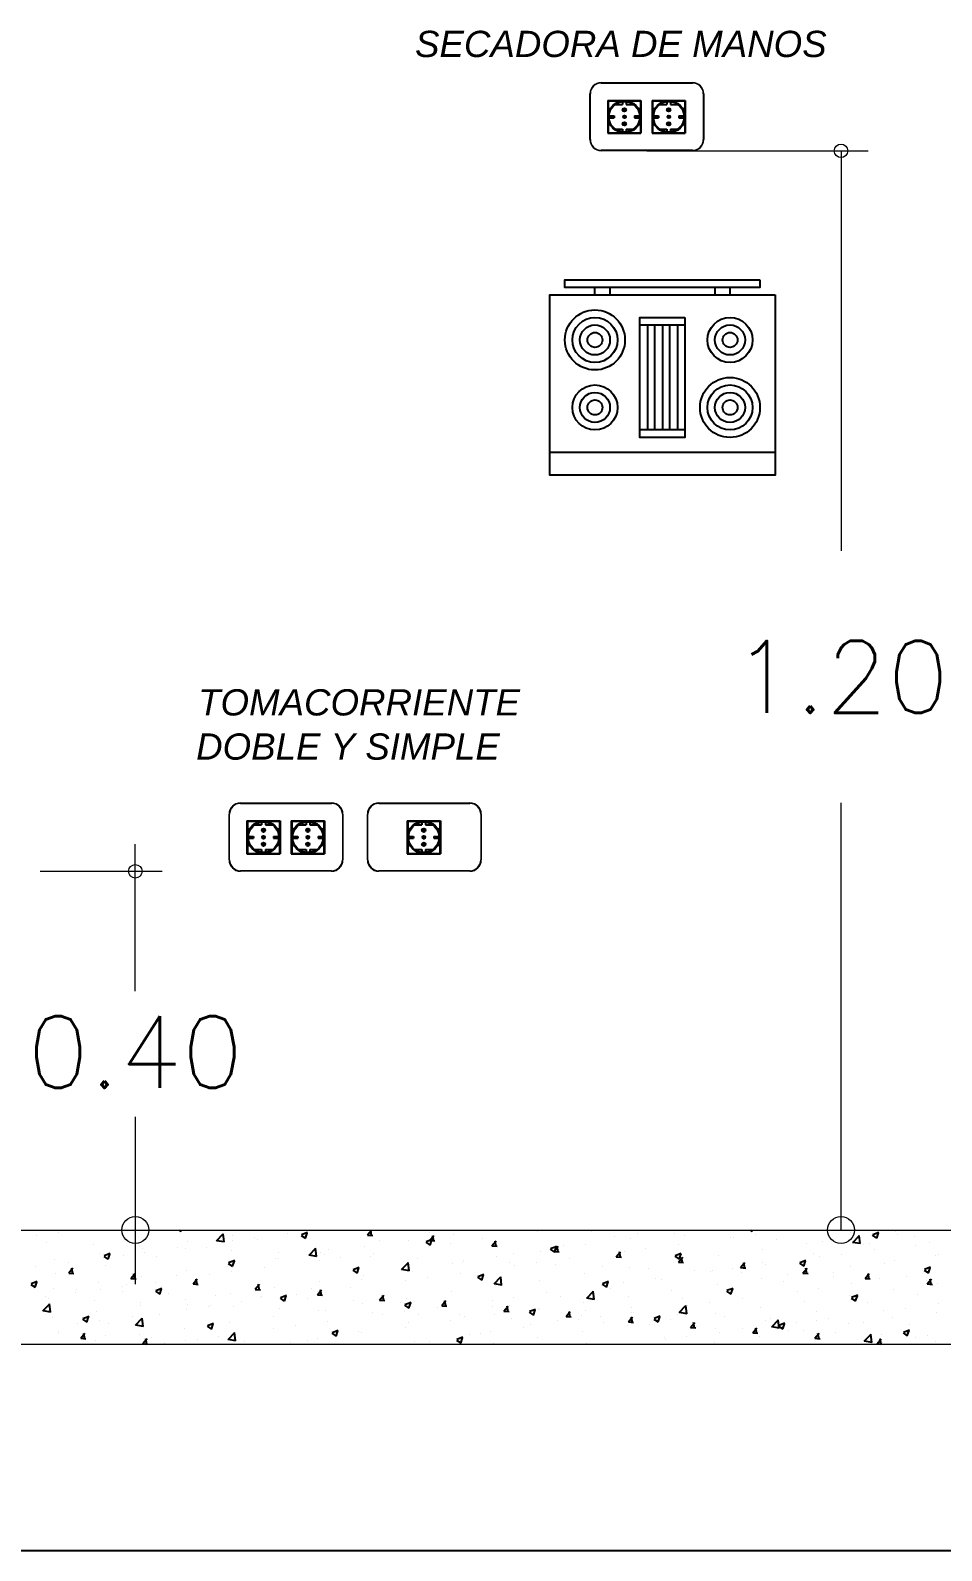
# Model space of a CAD drawing. Header units: inches. Extents: x 1693 to 10990, y 1878 to 5055.
# Drawn here: x 10669.83 to 10692.22, y 4356.07 to 4393.42 of the extents above; entities that cross this region are included whole.
import ezdxf

# ---------------------------------------------------------------- set-up
doc = ezdxf.new("R2010")
doc.units = ezdxf.units.IN
doc.layers.add('00 LEYENDA', color=3, linetype='Continuous', lineweight=9)
doc.layers.add('DETALLE2', color=1, linetype='Continuous', lineweight=5)
doc.layers.add('DETALLE', color=3, linetype='Continuous')
doc.styles.add('Arial cursiva', font='ariali.ttf')
doc.styles.add('Romans', font='romans.shx')

# ---------------------------------------------------------------- blocks, each defined once
blk = doc.blocks.new('_Small')
at = {"color": 0, "linetype": 'ByBlock', "lineweight": -2}
blk.add_circle((0, 0), 0.25, dxfattribs=at)
blk = doc.blocks.new('_Origin')
at = {"color": 0, "linetype": 'ByBlock', "lineweight": -2}
blk.add_line((0, 0), (-1, 0), dxfattribs=at)
blk.add_circle((0, 0), 0.5, dxfattribs=at)

msp = doc.modelspace()

# ---------------------------------------------------------------- linework, layer by layer
at = {"color": 1}
for p, q in [((10684.018, 4391.702), (10684.836, 4391.702)), ((10684.018, 4391.702), (10684.018, 4390.893)), ((10684.836, 4391.702), (10684.836, 4390.893)), ((10685.108, 4391.702), (10685.925, 4391.702)), ((10685.108, 4391.702), (10685.108, 4390.893)), ((10685.925, 4391.702), (10685.925, 4390.893)), ((10684.032, 4391.693), (10684.822, 4391.693)), ((10684.032, 4391.693), (10684.822, 4391.693)), ((10684.032, 4391.693), (10684.032, 4390.902)), ((10684.032, 4391.693), (10684.032, 4391.298)), ((10684.071, 4391.495), (10684.032, 4391.495)), ((10684.071, 4391.495), (10684.071, 4391.47)), ((10684.205, 4391.602), (10684.382, 4391.602)), ((10684.382, 4391.672), (10684.382, 4391.602)), ((10684.427, 4391.427), (10684.383, 4391.47)), ((10684.446, 4391.431), (10684.388, 4391.489)), ((10684.417, 4391.332), (10684.394, 4391.309)), ((10684.44, 4391.331), (10684.395, 4391.286)), ((10684.459, 4391.441), (10684.398, 4391.502)), ((10684.468, 4391.455), (10684.412, 4391.511)), ((10684.47, 4391.477), (10684.434, 4391.513)), ((10684.473, 4391.672), (10684.473, 4391.602)), ((10684.473, 4391.602), (10684.65, 4391.602)), ((10684.783, 4391.496), (10684.783, 4391.47)), ((10684.822, 4391.496), (10684.783, 4391.496)), ((10684.822, 4391.693), (10684.822, 4390.902)), ((10684.822, 4391.693), (10684.822, 4391.298)), ((10685.121, 4391.693), (10685.912, 4391.693)), ((10685.121, 4391.693), (10685.912, 4391.693)), ((10685.121, 4391.693), (10685.121, 4390.902)), ((10685.121, 4391.693), (10685.121, 4391.298)), ((10685.161, 4391.495), (10685.121, 4391.495)), ((10685.161, 4391.495), (10685.161, 4391.47)), ((10685.294, 4391.602), (10685.471, 4391.602)), ((10685.471, 4391.672), (10685.471, 4391.602)), ((10685.516, 4391.427), (10685.473, 4391.47)), ((10685.535, 4391.431), (10685.477, 4391.489)), ((10685.506, 4391.332), (10685.484, 4391.309)), ((10685.529, 4391.331), (10685.484, 4391.286)), ((10685.549, 4391.441), (10685.487, 4391.502)), ((10685.558, 4391.455), (10685.502, 4391.511)), ((10685.56, 4391.477), (10685.523, 4391.513)), ((10685.562, 4391.672), (10685.562, 4391.602)), ((10685.562, 4391.602), (10685.739, 4391.602)), ((10685.872, 4391.496), (10685.872, 4391.47)), ((10685.912, 4391.496), (10685.872, 4391.496)), ((10685.912, 4391.693), (10685.912, 4390.902)), ((10685.912, 4391.693), (10685.912, 4391.298)), ((10684.032, 4391.298), (10684.032, 4390.902)), ((10684.071, 4391.1), (10684.032, 4391.099)), ((10684.051, 4391.32), (10684.177, 4391.32)), ((10684.051, 4391.275), (10684.177, 4391.275)), ((10684.071, 4391.125), (10684.071, 4391.1)), ((10684.177, 4391.32), (10684.177, 4391.275)), ((10684.205, 4390.993), (10684.382, 4390.993)), ((10684.382, 4390.993), (10684.382, 4390.923)), ((10684.427, 4391.168), (10684.383, 4391.125)), ((10684.446, 4391.164), (10684.388, 4391.106)), ((10684.459, 4391.154), (10684.398, 4391.093)), ((10684.454, 4391.322), (10684.404, 4391.272)), ((10684.468, 4391.14), (10684.412, 4391.084)), ((10684.462, 4391.306), (10684.42, 4391.264)), ((10684.47, 4391.118), (10684.434, 4391.082)), ((10684.473, 4390.993), (10684.473, 4390.923)), ((10684.473, 4390.993), (10684.65, 4390.993)), ((10684.677, 4391.32), (10684.677, 4391.275)), ((10684.677, 4391.32), (10684.804, 4391.32)), ((10684.677, 4391.275), (10684.804, 4391.275)), ((10684.783, 4391.125), (10684.783, 4391.099)), ((10684.822, 4391.1), (10684.783, 4391.099)), ((10684.822, 4391.298), (10684.822, 4390.902)), ((10685.121, 4391.298), (10685.121, 4390.902)), ((10685.161, 4391.1), (10685.121, 4391.099)), ((10685.14, 4391.32), (10685.267, 4391.32)), ((10685.14, 4391.275), (10685.267, 4391.275)), ((10685.161, 4391.125), (10685.161, 4391.1)), ((10685.267, 4391.32), (10685.267, 4391.275)), ((10685.294, 4390.993), (10685.471, 4390.993)), ((10685.471, 4390.993), (10685.471, 4390.923)), ((10685.516, 4391.168), (10685.473, 4391.125)), ((10685.535, 4391.164), (10685.477, 4391.106)), ((10685.549, 4391.154), (10685.487, 4391.093)), ((10685.543, 4391.322), (10685.494, 4391.272)), ((10685.558, 4391.14), (10685.502, 4391.084)), ((10685.552, 4391.306), (10685.509, 4391.264)), ((10685.56, 4391.118), (10685.523, 4391.082)), ((10685.562, 4390.993), (10685.562, 4390.923)), ((10685.562, 4390.993), (10685.739, 4390.993)), ((10685.767, 4391.32), (10685.767, 4391.275)), ((10685.767, 4391.32), (10685.893, 4391.32)), ((10685.767, 4391.275), (10685.893, 4391.275)), ((10685.872, 4391.125), (10685.872, 4391.099)), ((10685.912, 4391.1), (10685.872, 4391.099)), ((10685.912, 4391.298), (10685.912, 4390.902)), ((10684.018, 4390.893), (10684.836, 4390.893)), ((10684.032, 4390.902), (10684.822, 4390.902)), ((10684.032, 4390.902), (10684.822, 4390.902)), ((10685.108, 4390.893), (10685.925, 4390.893)), ((10685.121, 4390.902), (10685.912, 4390.902)), ((10685.121, 4390.902), (10685.912, 4390.902)), ((10675.152, 4373.998), (10675.969, 4373.998)), ((10675.152, 4373.998), (10675.152, 4373.19)), ((10675.165, 4373.989), (10675.956, 4373.989)), ((10675.165, 4373.989), (10675.956, 4373.989)), ((10675.165, 4373.989), (10675.165, 4373.199)), ((10675.165, 4373.989), (10675.165, 4373.594)), ((10675.205, 4373.792), (10675.165, 4373.792)), ((10675.205, 4373.792), (10675.205, 4373.767)), ((10675.338, 4373.899), (10675.515, 4373.899)), ((10675.515, 4373.969), (10675.515, 4373.899)), ((10675.579, 4373.727), (10675.521, 4373.786)), ((10675.593, 4373.737), (10675.531, 4373.799)), ((10675.602, 4373.752), (10675.546, 4373.808)), ((10675.604, 4373.773), (10675.567, 4373.81)), ((10675.606, 4373.969), (10675.606, 4373.899)), ((10675.606, 4373.899), (10675.783, 4373.899)), ((10675.956, 4373.793), (10675.916, 4373.792)), ((10675.916, 4373.792), (10675.916, 4373.766)), ((10675.956, 4373.989), (10675.956, 4373.199)), ((10675.956, 4373.989), (10675.956, 4373.594)), ((10675.969, 4373.998), (10675.969, 4373.19)), ((10676.241, 4373.998), (10677.059, 4373.998)), ((10676.241, 4373.998), (10676.241, 4373.19)), ((10676.255, 4373.989), (10677.045, 4373.989)), ((10676.255, 4373.989), (10677.045, 4373.989)), ((10676.255, 4373.989), (10676.255, 4373.199)), ((10676.255, 4373.989), (10676.255, 4373.594)), ((10676.294, 4373.792), (10676.255, 4373.792)), ((10676.294, 4373.792), (10676.294, 4373.767)), ((10676.428, 4373.899), (10676.605, 4373.899)), ((10676.605, 4373.969), (10676.605, 4373.899)), ((10676.669, 4373.727), (10676.611, 4373.786)), ((10676.682, 4373.737), (10676.621, 4373.799)), ((10676.691, 4373.752), (10676.635, 4373.808)), ((10676.693, 4373.773), (10676.657, 4373.81)), ((10676.696, 4373.969), (10676.696, 4373.899)), ((10676.696, 4373.899), (10676.873, 4373.899)), ((10677.045, 4373.793), (10677.006, 4373.792)), ((10677.006, 4373.792), (10677.006, 4373.766)), ((10677.045, 4373.989), (10677.045, 4373.199)), ((10677.045, 4373.989), (10677.045, 4373.594)), ((10677.059, 4373.998), (10677.059, 4373.19)), ((10679.089, 4373.998), (10679.907, 4373.998)), ((10679.089, 4373.998), (10679.089, 4373.19)), ((10679.103, 4373.989), (10679.893, 4373.989)), ((10679.103, 4373.989), (10679.893, 4373.989)), ((10679.103, 4373.989), (10679.103, 4373.199)), ((10679.103, 4373.989), (10679.103, 4373.594)), ((10679.142, 4373.792), (10679.103, 4373.792)), ((10679.142, 4373.792), (10679.142, 4373.767)), ((10679.275, 4373.899), (10679.453, 4373.899)), ((10679.453, 4373.969), (10679.453, 4373.899)), ((10679.517, 4373.727), (10679.459, 4373.786)), ((10679.53, 4373.737), (10679.469, 4373.799)), ((10679.539, 4373.752), (10679.483, 4373.808)), ((10679.541, 4373.773), (10679.505, 4373.81)), ((10679.543, 4373.969), (10679.543, 4373.899)), ((10679.543, 4373.899), (10679.721, 4373.899)), ((10679.893, 4373.793), (10679.854, 4373.792)), ((10679.854, 4373.792), (10679.854, 4373.766)), ((10679.893, 4373.989), (10679.893, 4373.199)), ((10679.893, 4373.989), (10679.893, 4373.594)), ((10679.907, 4373.998), (10679.907, 4373.19)), ((10675.165, 4373.594), (10675.165, 4373.199)), ((10675.184, 4373.617), (10675.311, 4373.617)), ((10675.184, 4373.571), (10675.311, 4373.571)), ((10675.205, 4373.422), (10675.205, 4373.396)), ((10675.311, 4373.617), (10675.311, 4373.571)), ((10675.56, 4373.723), (10675.517, 4373.766)), ((10675.56, 4373.465), (10675.517, 4373.422)), ((10675.579, 4373.461), (10675.521, 4373.403)), ((10675.573, 4373.628), (10675.528, 4373.583)), ((10675.55, 4373.628), (10675.528, 4373.606)), ((10675.593, 4373.451), (10675.531, 4373.389)), ((10675.587, 4373.618), (10675.538, 4373.569)), ((10675.602, 4373.436), (10675.546, 4373.38)), ((10675.595, 4373.603), (10675.553, 4373.561)), ((10675.604, 4373.415), (10675.567, 4373.378)), ((10675.81, 4373.617), (10675.81, 4373.571)), ((10675.81, 4373.617), (10675.937, 4373.617)), ((10675.81, 4373.571), (10675.937, 4373.571)), ((10675.916, 4373.422), (10675.916, 4373.396)), ((10675.956, 4373.397), (10675.916, 4373.396)), ((10675.956, 4373.594), (10675.956, 4373.199)), ((10676.255, 4373.594), (10676.255, 4373.199)), ((10676.274, 4373.617), (10676.4, 4373.617)), ((10676.274, 4373.571), (10676.4, 4373.571)), ((10676.294, 4373.422), (10676.294, 4373.396)), ((10676.4, 4373.617), (10676.4, 4373.571)), ((10676.65, 4373.723), (10676.606, 4373.766)), ((10676.65, 4373.465), (10676.606, 4373.422)), ((10676.669, 4373.461), (10676.611, 4373.403)), ((10676.64, 4373.628), (10676.617, 4373.606)), ((10676.663, 4373.628), (10676.618, 4373.583)), ((10676.682, 4373.451), (10676.621, 4373.389)), ((10676.677, 4373.618), (10676.627, 4373.569)), ((10676.691, 4373.436), (10676.635, 4373.38)), ((10676.685, 4373.603), (10676.643, 4373.561)), ((10676.693, 4373.415), (10676.657, 4373.378)), ((10676.9, 4373.617), (10676.9, 4373.571)), ((10676.9, 4373.617), (10677.027, 4373.617)), ((10676.9, 4373.571), (10677.027, 4373.571)), ((10677.006, 4373.422), (10677.006, 4373.396)), ((10677.045, 4373.397), (10677.006, 4373.396)), ((10677.045, 4373.594), (10677.045, 4373.199)), ((10679.103, 4373.594), (10679.103, 4373.199)), ((10679.122, 4373.617), (10679.248, 4373.617)), ((10679.122, 4373.571), (10679.248, 4373.571)), ((10679.142, 4373.422), (10679.142, 4373.396)), ((10679.248, 4373.617), (10679.248, 4373.571)), ((10679.498, 4373.723), (10679.454, 4373.766)), ((10679.498, 4373.465), (10679.454, 4373.422)), ((10679.517, 4373.461), (10679.459, 4373.403)), ((10679.488, 4373.628), (10679.465, 4373.606)), ((10679.511, 4373.628), (10679.466, 4373.583)), ((10679.53, 4373.451), (10679.469, 4373.389)), ((10679.525, 4373.618), (10679.475, 4373.569)), ((10679.539, 4373.436), (10679.483, 4373.38)), ((10679.533, 4373.603), (10679.491, 4373.561)), ((10679.541, 4373.415), (10679.505, 4373.378)), ((10679.748, 4373.617), (10679.748, 4373.571)), ((10679.748, 4373.617), (10679.874, 4373.617)), ((10679.748, 4373.571), (10679.874, 4373.571)), ((10679.854, 4373.422), (10679.854, 4373.396)), ((10679.893, 4373.397), (10679.854, 4373.396)), ((10679.893, 4373.594), (10679.893, 4373.199)), ((10675.152, 4373.19), (10675.969, 4373.19)), ((10675.205, 4373.396), (10675.165, 4373.396)), ((10675.165, 4373.199), (10675.956, 4373.199)), ((10675.165, 4373.199), (10675.956, 4373.199)), ((10675.338, 4373.29), (10675.515, 4373.29)), ((10675.515, 4373.29), (10675.515, 4373.22)), ((10675.606, 4373.29), (10675.606, 4373.22)), ((10675.606, 4373.29), (10675.783, 4373.29)), ((10676.241, 4373.19), (10677.059, 4373.19)), ((10676.294, 4373.396), (10676.255, 4373.396)), ((10676.255, 4373.199), (10677.045, 4373.199)), ((10676.255, 4373.199), (10677.045, 4373.199)), ((10676.428, 4373.29), (10676.605, 4373.29)), ((10676.605, 4373.29), (10676.605, 4373.22)), ((10676.696, 4373.29), (10676.696, 4373.22)), ((10676.696, 4373.29), (10676.873, 4373.29)), ((10679.089, 4373.19), (10679.907, 4373.19)), ((10679.142, 4373.396), (10679.103, 4373.396)), ((10679.103, 4373.199), (10679.893, 4373.199)), ((10679.103, 4373.199), (10679.893, 4373.199)), ((10679.275, 4373.29), (10679.453, 4373.29)), ((10679.453, 4373.29), (10679.453, 4373.22)), ((10679.543, 4373.29), (10679.543, 4373.22)), ((10679.543, 4373.29), (10679.721, 4373.29))]:
    msp.add_line(p, q, dxfattribs=at)
at = {"color": 3, "lineweight": 5}
for p, q in [((10684.979, 4390.462), (10690.414, 4390.462)), ((10670.076, 4372.759), (10673.074, 4372.759)), ((10670.076, 4363.943), (10673.074, 4363.943)), ((10684.979, 4363.943), (10690.414, 4363.943))]:
    msp.add_line(p, q, dxfattribs=at)
at = {"color": 6, "lineweight": 5}
for p, q in [((10689.751, 4390.462), (10689.751, 4380.63)), ((10689.751, 4364.606), (10689.751, 4374.439)), ((10672.41, 4369.812), (10672.41, 4373.422)), ((10672.41, 4366.729), (10672.41, 4362.616))]:
    msp.add_line(p, q, dxfattribs=at)
at = {"color": 0}
for p, q in [((10683.705, 4386.92), (10683.705, 4387.104)), ((10684.073, 4387.104), (10684.073, 4386.92)), ((10686.654, 4387.104), (10686.654, 4386.92)), ((10687.023, 4386.92), (10687.023, 4387.104)), ((10684.811, 4386.183), (10685.917, 4386.183)), ((10684.995, 4386.183), (10684.995, 4383.602)), ((10685.179, 4383.602), (10685.179, 4386.183)), ((10685.364, 4386.183), (10685.364, 4383.602)), ((10685.548, 4383.602), (10685.548, 4386.183)), ((10685.732, 4386.183), (10685.732, 4383.602)), ((10685.917, 4383.602), (10684.811, 4383.602)), ((10688.129, 4383.049), (10682.599, 4383.049))]:
    msp.add_line(p, q, dxfattribs=at)
at = {"color": 3, "linetype": 'Continuous'}
for p, q in [((10669.99, 4363.816), (10669.99, 4363.816)), ((10670.452, 4363.922), (10670.452, 4363.922)), ((10670.523, 4363.886), (10670.523, 4363.886)), ((10673.482, 4363.943), (10673.529, 4363.911)), ((10673.53, 4363.911), (10673.54, 4363.943)), ((10674.403, 4363.687), (10674.593, 4363.658)), ((10674.407, 4363.679), (10674.573, 4363.852)), ((10674.592, 4363.65), (10674.568, 4363.852)), ((10674.796, 4363.809), (10674.796, 4363.809)), ((10675.334, 4363.753), (10675.334, 4363.753)), ((10675.408, 4363.718), (10675.408, 4363.718)), ((10676.141, 4363.86), (10676.141, 4363.86)), ((10676.484, 4363.812), (10676.59, 4363.741)), ((10676.493, 4363.832), (10676.642, 4363.889)), ((10676.591, 4363.741), (10676.634, 4363.869)), ((10676.65, 4363.931), (10676.65, 4363.931)), ((10676.69, 4363.939), (10676.689, 4363.943)), ((10678.117, 4363.822), (10678.218, 4363.943)), ((10678.117, 4363.821), (10678.244, 4363.81)), ((10678.218, 4363.805), (10678.194, 4363.939)), ((10679.555, 4363.661), (10679.704, 4363.718)), ((10679.645, 4363.89), (10679.645, 4363.89)), ((10679.645, 4363.689), (10679.748, 4363.811)), ((10679.645, 4363.688), (10679.772, 4363.677)), ((10679.653, 4363.57), (10679.696, 4363.699)), ((10679.746, 4363.672), (10679.722, 4363.805)), ((10680.229, 4363.842), (10680.229, 4363.842)), ((10680.951, 4363.726), (10680.951, 4363.726)), ((10682.297, 4363.904), (10682.297, 4363.904)), ((10683.619, 4363.896), (10683.619, 4363.896)), ((10684.186, 4363.785), (10684.186, 4363.785)), ((10684.573, 4363.729), (10684.573, 4363.729)), ((10684.756, 4363.848), (10684.756, 4363.848)), ((10685.649, 4363.866), (10685.649, 4363.866)), ((10685.894, 4363.8), (10685.894, 4363.8)), ((10687.031, 4363.752), (10687.031, 4363.752)), ((10687.107, 4363.77), (10687.107, 4363.77)), ((10687.525, 4363.943), (10687.565, 4363.916)), ((10687.566, 4363.916), (10687.575, 4363.943)), ((10687.641, 4363.841), (10687.641, 4363.841)), ((10688.168, 4363.704), (10688.168, 4363.704)), ((10688.856, 4363.942), (10688.856, 4363.942)), ((10689.993, 4363.894), (10689.993, 4363.894)), ((10690.006, 4363.762), (10690.006, 4363.762)), ((10690.039, 4363.639), (10690.205, 4363.812)), ((10690.224, 4363.609), (10690.2, 4363.811)), ((10690.52, 4363.817), (10690.626, 4363.745)), ((10690.529, 4363.836), (10690.678, 4363.893)), ((10690.627, 4363.745), (10690.67, 4363.874)), ((10691.1, 4363.912), (10691.1, 4363.912)), ((10691.13, 4363.846), (10691.13, 4363.846)), ((10691.552, 4363.793), (10691.552, 4363.793)), ((10670.237, 4363.628), (10670.237, 4363.628)), ((10671.374, 4363.58), (10671.374, 4363.58)), ((10671.52, 4363.363), (10671.52, 4363.363)), ((10671.642, 4363.315), (10671.791, 4363.372)), ((10671.74, 4363.224), (10671.783, 4363.353)), ((10672.115, 4363.33), (10672.115, 4363.33)), ((10672.511, 4363.532), (10672.511, 4363.532)), ((10672.596, 4363.5), (10672.596, 4363.5)), ((10672.648, 4363.4), (10672.648, 4363.4)), ((10673.455, 4363.506), (10673.455, 4363.506)), ((10673.649, 4363.484), (10673.649, 4363.484)), ((10673.702, 4363.659), (10673.702, 4363.659)), ((10674.166, 4363.505), (10674.166, 4363.505)), ((10674.786, 4363.436), (10674.786, 4363.436)), ((10674.801, 4363.683), (10674.801, 4363.683)), ((10675.923, 4363.388), (10675.923, 4363.388)), ((10676.677, 4363.334), (10676.866, 4363.305)), ((10676.68, 4363.327), (10676.846, 4363.5)), ((10676.865, 4363.297), (10676.842, 4363.499)), ((10676.953, 4363.396), (10676.953, 4363.396)), ((10677.06, 4363.34), (10677.06, 4363.34)), ((10677.161, 4363.464), (10677.161, 4363.464)), ((10678.046, 4363.546), (10678.046, 4363.546)), ((10678.266, 4363.373), (10678.266, 4363.373)), ((10678.403, 4363.677), (10678.403, 4363.677)), ((10679.122, 4363.683), (10679.122, 4363.683)), ((10679.546, 4363.642), (10679.652, 4363.57)), ((10679.611, 4363.55), (10679.611, 4363.55)), ((10680.145, 4363.62), (10680.145, 4363.62)), ((10681.173, 4363.555), (10681.276, 4363.677)), ((10681.173, 4363.554), (10681.3, 4363.543)), ((10681.274, 4363.538), (10681.25, 4363.672)), ((10681.701, 4363.358), (10681.701, 4363.358)), ((10682.373, 4363.419), (10682.373, 4363.419)), ((10682.608, 4363.471), (10682.713, 4363.399)), ((10682.616, 4363.49), (10682.765, 4363.548)), ((10682.701, 4363.421), (10682.804, 4363.544)), ((10682.701, 4363.42), (10682.828, 4363.409)), ((10682.714, 4363.399), (10682.757, 4363.528)), ((10682.802, 4363.404), (10682.777, 4363.538)), ((10682.944, 4363.571), (10682.944, 4363.571)), ((10683.479, 4363.579), (10683.479, 4363.579)), ((10684.229, 4363.288), (10684.332, 4363.41)), ((10684.33, 4363.271), (10684.305, 4363.404)), ((10684.422, 4363.417), (10684.422, 4363.417)), ((10684.955, 4363.487), (10684.955, 4363.487)), ((10685.678, 4363.32), (10685.827, 4363.377)), ((10685.762, 4363.593), (10685.762, 4363.593)), ((10685.776, 4363.229), (10685.819, 4363.357)), ((10686.73, 4363.316), (10686.73, 4363.316)), ((10687.823, 4363.466), (10687.823, 4363.466)), ((10688.899, 4363.603), (10688.899, 4363.603)), ((10689.068, 4363.366), (10689.068, 4363.366)), ((10689.305, 4363.656), (10689.305, 4363.656)), ((10689.766, 4363.354), (10689.766, 4363.354)), ((10690.036, 4363.646), (10690.225, 4363.617)), ((10690.31, 4363.58), (10690.31, 4363.58)), ((10690.442, 4363.608), (10690.442, 4363.608)), ((10690.573, 4363.46), (10690.573, 4363.46)), ((10691.58, 4363.56), (10691.58, 4363.56)), ((10691.918, 4363.637), (10691.918, 4363.637)), ((10692.063, 4363.325), (10692.063, 4363.325)), ((10692.15, 4363.339), (10692.15, 4363.339)), ((10669.963, 4363.046), (10669.963, 4363.046)), ((10670.426, 4363.213), (10670.426, 4363.213)), ((10670.77, 4363.152), (10670.77, 4363.152)), ((10670.773, 4362.888), (10670.875, 4363.011)), ((10670.874, 4362.871), (10670.849, 4363.005)), ((10671.633, 4363.296), (10671.739, 4363.224)), ((10671.681, 4363.078), (10671.681, 4363.078)), ((10672.923, 4363.292), (10672.923, 4363.292)), ((10673.676, 4362.95), (10673.676, 4362.95)), ((10674.676, 4363.037), (10674.676, 4363.037)), ((10674.695, 4363.125), (10674.801, 4363.054)), ((10674.703, 4363.144), (10674.853, 4363.202)), ((10674.77, 4363.1), (10674.77, 4363.1)), ((10674.801, 4363.053), (10674.844, 4363.182)), ((10675.58, 4363.019), (10675.58, 4363.019)), ((10675.846, 4363.236), (10675.846, 4363.236)), ((10675.918, 4363.251), (10675.918, 4363.251)), ((10676.926, 4363.196), (10676.926, 4363.196)), ((10677.459, 4363.267), (10677.459, 4363.267)), ((10677.756, 4362.954), (10677.862, 4362.883)), ((10677.765, 4362.974), (10677.914, 4363.031)), ((10677.863, 4362.883), (10677.906, 4363.012)), ((10678.197, 4363.292), (10678.197, 4363.292)), ((10678.95, 4362.982), (10679.14, 4362.952)), ((10678.954, 4362.974), (10679.12, 4363.147)), ((10679.097, 4362.973), (10679.097, 4362.973)), ((10679.139, 4362.944), (10679.115, 4363.147)), ((10679.335, 4363.243), (10679.335, 4363.243)), ((10680.203, 4363.133), (10680.203, 4363.133)), ((10680.459, 4363.145), (10680.459, 4363.145)), ((10680.472, 4363.195), (10680.472, 4363.195)), ((10681.297, 4363.283), (10681.297, 4363.283)), ((10681.609, 4363.147), (10681.609, 4363.147)), ((10681.736, 4363.063), (10681.736, 4363.063)), ((10682.27, 4363.134), (10682.27, 4363.134)), ((10682.746, 4363.099), (10682.746, 4363.099)), ((10683.076, 4363.24), (10683.076, 4363.24)), ((10683.883, 4363.051), (10683.883, 4363.051)), ((10684.229, 4363.287), (10684.356, 4363.275)), ((10684.547, 4363.02), (10684.547, 4363.02)), ((10685.021, 4363.003), (10685.021, 4363.003)), ((10685.623, 4363.156), (10685.623, 4363.156)), ((10685.669, 4363.3), (10685.775, 4363.229)), ((10685.757, 4363.154), (10685.86, 4363.276)), ((10685.757, 4363.153), (10685.884, 4363.142)), ((10685.858, 4363.137), (10685.833, 4363.27)), ((10686.158, 4362.955), (10686.158, 4362.955)), ((10686.583, 4362.94), (10686.583, 4362.94)), ((10687.08, 4363), (10687.08, 4363)), ((10687.285, 4363.02), (10687.388, 4363.143)), ((10687.285, 4363.019), (10687.412, 4363.008)), ((10687.386, 4363.003), (10687.361, 4363.137)), ((10687.825, 4363.153), (10687.825, 4363.153)), ((10687.887, 4363.107), (10687.887, 4363.107)), ((10688.731, 4363.13), (10688.837, 4363.058)), ((10688.739, 4363.149), (10688.889, 4363.206)), ((10688.813, 4362.887), (10688.916, 4363.009)), ((10688.837, 4363.058), (10688.88, 4363.187)), ((10688.914, 4362.87), (10688.889, 4363.003)), ((10689.232, 4363.284), (10689.232, 4363.284)), ((10689.98, 4363.053), (10689.98, 4363.053)), ((10690.82, 4363.112), (10690.82, 4363.112)), ((10691.074, 4363.203), (10691.074, 4363.203)), ((10691.792, 4362.959), (10691.898, 4362.888)), ((10691.801, 4362.979), (10691.95, 4363.036)), ((10691.899, 4362.888), (10691.942, 4363.016)), ((10669.843, 4362.609), (10669.949, 4362.537)), ((10669.852, 4362.628), (10670.001, 4362.685)), ((10669.95, 4362.537), (10669.993, 4362.666)), ((10670.438, 4362.865), (10670.438, 4362.865)), ((10670.773, 4362.887), (10670.9, 4362.876)), ((10671.494, 4362.654), (10671.494, 4362.654)), ((10672.191, 4362.611), (10672.191, 4362.611)), ((10672.301, 4362.755), (10672.403, 4362.877)), ((10672.301, 4362.754), (10672.428, 4362.743)), ((10672.402, 4362.738), (10672.377, 4362.871)), ((10672.57, 4362.79), (10672.57, 4362.79)), ((10672.895, 4362.666), (10672.895, 4362.666)), ((10673.434, 4362.824), (10673.434, 4362.824)), ((10673.829, 4362.621), (10673.931, 4362.743)), ((10673.829, 4362.62), (10673.956, 4362.609)), ((10673.93, 4362.604), (10673.905, 4362.738)), ((10674.24, 4362.843), (10674.24, 4362.843)), ((10674.774, 4362.913), (10674.774, 4362.913)), ((10675.357, 4362.487), (10675.459, 4362.61)), ((10675.458, 4362.47), (10675.433, 4362.604)), ((10676.927, 4362.687), (10676.927, 4362.687)), ((10677.974, 4362.718), (10677.974, 4362.718)), ((10678.021, 4362.837), (10678.021, 4362.837)), ((10679.051, 4362.71), (10679.051, 4362.71)), ((10679.217, 4362.931), (10679.217, 4362.931)), ((10679.584, 4362.78), (10679.584, 4362.78)), ((10680.391, 4362.886), (10680.391, 4362.886)), ((10680.818, 4362.784), (10680.924, 4362.712)), ((10680.826, 4362.803), (10680.976, 4362.861)), ((10680.924, 4362.712), (10680.967, 4362.841)), ((10681.224, 4362.629), (10681.413, 4362.6)), ((10681.227, 4362.622), (10681.393, 4362.795)), ((10681.271, 4362.574), (10681.271, 4362.574)), ((10681.412, 4362.592), (10681.389, 4362.794)), ((10682.347, 4362.71), (10682.347, 4362.71)), ((10683.453, 4362.87), (10683.453, 4362.87)), ((10683.861, 4362.577), (10683.861, 4362.577)), ((10683.879, 4362.613), (10683.985, 4362.542)), ((10683.888, 4362.633), (10684.037, 4362.69)), ((10683.986, 4362.542), (10684.029, 4362.67)), ((10684.395, 4362.647), (10684.395, 4362.647)), ((10685.202, 4362.753), (10685.202, 4362.753)), ((10685.341, 4362.727), (10685.341, 4362.727)), ((10686.547, 4362.93), (10686.547, 4362.93)), ((10686.704, 4362.607), (10686.704, 4362.607)), ((10687.295, 4362.907), (10687.295, 4362.907)), ((10687.797, 4362.757), (10687.797, 4362.757)), ((10688.336, 4362.685), (10688.336, 4362.685)), ((10688.432, 4362.859), (10688.432, 4362.859)), ((10688.813, 4362.886), (10688.94, 4362.874)), ((10688.873, 4362.893), (10688.873, 4362.893)), ((10689.569, 4362.811), (10689.569, 4362.811)), ((10689.578, 4362.899), (10689.578, 4362.899)), ((10690.012, 4362.62), (10690.012, 4362.62)), ((10690.341, 4362.753), (10690.444, 4362.875)), ((10690.341, 4362.752), (10690.468, 4362.741)), ((10690.442, 4362.736), (10690.417, 4362.869)), ((10690.707, 4362.763), (10690.707, 4362.763)), ((10691.358, 4362.797), (10691.358, 4362.797)), ((10691.844, 4362.715), (10691.844, 4362.715)), ((10691.869, 4362.619), (10691.972, 4362.742)), ((10691.869, 4362.618), (10691.996, 4362.607)), ((10691.891, 4362.867), (10691.891, 4362.867)), ((10691.97, 4362.602), (10691.945, 4362.736)), ((10692.124, 4362.63), (10692.124, 4362.63)), ((10670.209, 4362.312), (10670.209, 4362.312)), ((10670.271, 4362.253), (10670.271, 4362.253)), ((10670.4, 4362.504), (10670.4, 4362.504)), ((10670.949, 4362.397), (10670.949, 4362.397)), ((10670.959, 4362.491), (10670.959, 4362.491)), ((10671.408, 4362.205), (10671.408, 4362.205)), ((10671.555, 4362.489), (10671.555, 4362.489)), ((10672.088, 4362.56), (10672.088, 4362.56)), ((10672.096, 4362.443), (10672.096, 4362.443)), ((10672.905, 4362.438), (10673.011, 4362.367)), ((10672.913, 4362.457), (10673.063, 4362.515)), ((10673.011, 4362.366), (10673.054, 4362.495)), ((10673.234, 4362.395), (10673.234, 4362.395)), ((10673.65, 4362.241), (10673.65, 4362.241)), ((10674.371, 4362.347), (10674.371, 4362.347)), ((10674.744, 4362.391), (10674.744, 4362.391)), ((10675.357, 4362.486), (10675.484, 4362.475)), ((10675.49, 4362.292), (10675.49, 4362.292)), ((10675.508, 4362.299), (10675.508, 4362.299)), ((10675.82, 4362.527), (10675.82, 4362.527)), ((10675.966, 4362.267), (10676.072, 4362.196)), ((10675.975, 4362.287), (10676.124, 4362.344)), ((10676.073, 4362.196), (10676.116, 4362.325)), ((10676.365, 4362.356), (10676.365, 4362.356)), ((10676.645, 4362.251), (10676.645, 4362.251)), ((10676.732, 4362.505), (10676.732, 4362.505)), ((10676.885, 4362.354), (10676.987, 4362.476)), ((10676.885, 4362.353), (10677.012, 4362.341)), ((10676.899, 4362.426), (10676.899, 4362.426)), ((10676.986, 4362.337), (10676.961, 4362.47)), ((10677.705, 4362.533), (10677.705, 4362.533)), ((10677.782, 4362.203), (10677.782, 4362.203)), ((10678.413, 4362.22), (10678.515, 4362.342)), ((10678.413, 4362.219), (10678.54, 4362.208)), ((10678.514, 4362.203), (10678.489, 4362.336)), ((10679.071, 4362.264), (10679.071, 4362.264)), ((10679.941, 4362.086), (10680.043, 4362.209)), ((10680.042, 4362.069), (10680.017, 4362.203)), ((10680.177, 4362.424), (10680.177, 4362.424)), ((10681.176, 4362.223), (10681.176, 4362.223)), ((10681.709, 4362.293), (10681.709, 4362.293)), ((10682.516, 4362.4), (10682.516, 4362.4)), ((10682.856, 4362.3), (10682.856, 4362.3)), ((10683.497, 4362.276), (10683.687, 4362.247)), ((10683.501, 4362.269), (10683.667, 4362.442)), ((10683.686, 4362.239), (10683.662, 4362.441)), ((10684.098, 4362.513), (10684.098, 4362.513)), ((10684.521, 4362.311), (10684.521, 4362.311)), ((10685.597, 4362.447), (10685.597, 4362.447)), ((10685.851, 4362.259), (10685.851, 4362.259)), ((10686.941, 4362.443), (10687.047, 4362.371)), ((10686.949, 4362.462), (10687.099, 4362.519)), ((10687.047, 4362.371), (10687.09, 4362.5)), ((10687.093, 4362.472), (10687.093, 4362.472)), ((10687.327, 4362.266), (10687.327, 4362.266)), ((10688.672, 4362.444), (10688.672, 4362.444)), ((10689.205, 4362.514), (10689.205, 4362.514)), ((10689.954, 4362.344), (10689.954, 4362.344)), ((10690.002, 4362.272), (10690.108, 4362.201)), ((10690.011, 4362.291), (10690.16, 4362.349)), ((10690.109, 4362.2), (10690.152, 4362.329)), ((10691.048, 4362.494), (10691.048, 4362.494)), ((10691.634, 4362.366), (10691.634, 4362.366)), ((10670.139, 4361.964), (10670.328, 4361.935)), ((10670.142, 4361.957), (10670.308, 4362.13)), ((10670.327, 4361.927), (10670.303, 4362.129)), ((10671.124, 4361.77), (10671.273, 4361.828)), ((10671.468, 4361.945), (10671.468, 4361.945)), ((10672.334, 4361.826), (10672.334, 4361.826)), ((10672.544, 4362.081), (10672.544, 4362.081)), ((10672.546, 4362.157), (10672.546, 4362.157)), ((10673.005, 4361.865), (10673.005, 4361.865)), ((10673.68, 4362.003), (10673.68, 4362.003)), ((10673.683, 4362.109), (10673.683, 4362.109)), ((10674.213, 4362.073), (10674.213, 4362.073)), ((10674.247, 4362.078), (10674.247, 4362.078)), ((10674.82, 4362.061), (10674.82, 4362.061)), ((10675.02, 4362.179), (10675.02, 4362.179)), ((10675.794, 4361.818), (10675.794, 4361.818)), ((10675.957, 4362.013), (10675.957, 4362.013)), ((10676.901, 4361.978), (10676.901, 4361.978)), ((10677.094, 4361.965), (10677.094, 4361.965)), ((10677.995, 4362.128), (10677.995, 4362.128)), ((10678.232, 4361.917), (10678.232, 4361.917)), ((10678.49, 4361.87), (10678.49, 4361.87)), ((10678.92, 4362.155), (10678.92, 4362.155)), ((10679.024, 4361.94), (10679.024, 4361.94)), ((10679.028, 4362.097), (10679.134, 4362.025)), ((10679.036, 4362.116), (10679.186, 4362.173)), ((10679.134, 4362.025), (10679.177, 4362.154)), ((10679.369, 4361.869), (10679.369, 4361.869)), ((10679.831, 4362.046), (10679.831, 4362.046)), ((10679.941, 4362.085), (10680.068, 4362.074)), ((10680.057, 4362.107), (10680.057, 4362.107)), ((10680.371, 4361.874), (10680.371, 4361.874)), ((10680.506, 4361.821), (10680.506, 4361.821)), ((10681.194, 4362.059), (10681.194, 4362.059)), ((10681.245, 4361.865), (10681.245, 4361.865)), ((10681.469, 4361.953), (10681.571, 4362.075)), ((10681.469, 4361.952), (10681.596, 4361.94)), ((10681.57, 4361.936), (10681.545, 4362.069)), ((10681.613, 4362.087), (10681.613, 4362.087)), ((10682.089, 4361.926), (10682.195, 4361.855)), ((10682.098, 4361.946), (10682.247, 4362.003)), ((10682.196, 4361.855), (10682.239, 4361.983)), ((10682.321, 4362.001), (10682.321, 4362.001)), ((10682.331, 4362.011), (10682.331, 4362.011)), ((10682.997, 4361.819), (10683.099, 4361.941)), ((10682.997, 4361.818), (10683.124, 4361.807)), ((10683.098, 4361.802), (10683.073, 4361.935)), ((10683.366, 4361.832), (10683.366, 4361.832)), ((10683.427, 4362.161), (10683.427, 4362.161)), ((10683.468, 4361.963), (10683.468, 4361.963)), ((10684.606, 4361.915), (10684.606, 4361.915)), ((10684.609, 4362.046), (10684.609, 4362.046)), ((10684.641, 4361.913), (10684.641, 4361.913)), ((10685.159, 4361.775), (10685.309, 4361.832)), ((10685.743, 4361.867), (10685.743, 4361.867)), ((10685.771, 4361.924), (10685.96, 4361.894)), ((10685.774, 4361.916), (10685.94, 4362.089)), ((10685.959, 4361.886), (10685.936, 4362.089)), ((10685.987, 4362.09), (10685.987, 4362.09)), ((10686.52, 4362.16), (10686.52, 4362.16)), ((10686.678, 4361.898), (10686.678, 4361.898)), ((10686.88, 4361.819), (10686.88, 4361.819)), ((10687.772, 4362.048), (10687.772, 4362.048)), ((10688.848, 4362.184), (10688.848, 4362.184)), ((10689.149, 4361.94), (10689.149, 4361.94)), ((10690.392, 4362.153), (10690.392, 4362.153)), ((10690.797, 4361.957), (10690.797, 4361.957)), ((10691.33, 4362.027), (10691.33, 4362.027)), ((10692.098, 4361.921), (10692.098, 4361.921)), ((10692.137, 4362.133), (10692.137, 4362.133)), ((10670.374, 4361.795), (10670.374, 4361.795)), ((10670.994, 4361.649), (10670.994, 4361.649)), ((10671.115, 4361.751), (10671.221, 4361.679)), ((10671.221, 4361.679), (10671.264, 4361.808)), ((10671.528, 4361.719), (10671.528, 4361.719)), ((10671.762, 4361.652), (10671.762, 4361.652)), ((10672.412, 4361.612), (10672.602, 4361.582)), ((10672.416, 4361.604), (10672.582, 4361.777)), ((10672.6, 4361.574), (10672.577, 4361.777)), ((10673.625, 4361.532), (10673.625, 4361.532)), ((10674.176, 4361.58), (10674.282, 4361.509)), ((10674.185, 4361.6), (10674.334, 4361.657)), ((10674.283, 4361.509), (10674.326, 4361.637)), ((10674.718, 4361.682), (10674.718, 4361.682)), ((10675.805, 4361.516), (10675.805, 4361.516)), ((10676.338, 4361.586), (10676.338, 4361.586)), ((10677.145, 4361.692), (10677.145, 4361.692)), ((10677.247, 4361.429), (10677.396, 4361.486)), ((10677.344, 4361.338), (10677.387, 4361.467)), ((10677.886, 4361.447), (10677.886, 4361.447)), ((10679.045, 4361.555), (10679.045, 4361.555)), ((10679.129, 4361.66), (10679.129, 4361.66)), ((10680.151, 4361.715), (10680.151, 4361.715)), ((10681.149, 4361.453), (10681.149, 4361.453)), ((10681.643, 4361.773), (10681.643, 4361.773)), ((10681.956, 4361.559), (10681.956, 4361.559)), ((10682.124, 4361.619), (10682.124, 4361.619)), ((10682.78, 4361.725), (10682.78, 4361.725)), ((10683.301, 4361.736), (10683.301, 4361.736)), ((10683.402, 4361.452), (10683.402, 4361.452)), ((10683.834, 4361.807), (10683.834, 4361.807)), ((10683.918, 4361.677), (10683.918, 4361.677)), ((10684.495, 4361.602), (10684.495, 4361.602)), ((10684.525, 4361.685), (10684.627, 4361.808)), ((10684.525, 4361.684), (10684.652, 4361.673)), ((10684.626, 4361.668), (10684.601, 4361.802)), ((10685.055, 4361.629), (10685.055, 4361.629)), ((10685.151, 4361.756), (10685.257, 4361.684)), ((10685.257, 4361.684), (10685.3, 4361.813)), ((10685.571, 4361.738), (10685.571, 4361.738)), ((10686.052, 4361.551), (10686.18, 4361.539)), ((10686.053, 4361.552), (10686.155, 4361.674)), ((10686.154, 4361.535), (10686.129, 4361.668)), ((10686.192, 4361.58), (10686.192, 4361.58)), ((10686.665, 4361.513), (10686.665, 4361.513)), ((10687.329, 4361.532), (10687.329, 4361.532)), ((10687.581, 4361.418), (10687.683, 4361.54)), ((10687.682, 4361.401), (10687.657, 4361.534)), ((10687.907, 4361.727), (10687.907, 4361.727)), ((10688.017, 4361.771), (10688.017, 4361.771)), ((10688.045, 4361.571), (10688.234, 4361.542)), ((10688.048, 4361.564), (10688.214, 4361.737)), ((10688.112, 4361.603), (10688.112, 4361.603)), ((10688.233, 4361.534), (10688.209, 4361.736)), ((10688.212, 4361.585), (10688.318, 4361.513)), ((10688.221, 4361.604), (10688.37, 4361.662)), ((10688.319, 4361.513), (10688.362, 4361.642)), ((10688.466, 4361.484), (10688.466, 4361.484)), ((10688.645, 4361.674), (10688.645, 4361.674)), ((10688.822, 4361.475), (10688.822, 4361.475)), ((10689.154, 4361.722), (10689.154, 4361.722)), ((10689.452, 4361.78), (10689.452, 4361.78)), ((10689.928, 4361.635), (10689.928, 4361.635)), ((10690.292, 4361.674), (10690.292, 4361.674)), ((10691.022, 4361.785), (10691.022, 4361.785)), ((10691.283, 4361.434), (10691.432, 4361.491)), ((10691.38, 4361.343), (10691.423, 4361.471)), ((10691.429, 4361.626), (10691.429, 4361.626)), ((10670.52, 4361.439), (10670.52, 4361.439)), ((10670.535, 4361.408), (10670.535, 4361.408)), ((10671.068, 4361.286), (10671.171, 4361.408)), ((10671.068, 4361.285), (10671.196, 4361.274)), ((10671.169, 4361.269), (10671.145, 4361.402)), ((10671.442, 4361.236), (10671.442, 4361.236)), ((10671.673, 4361.36), (10671.673, 4361.36)), ((10672.518, 4361.372), (10672.518, 4361.372)), ((10672.596, 4361.152), (10672.699, 4361.275)), ((10672.596, 4361.151), (10672.69, 4361.143)), ((10672.696, 4361.143), (10672.673, 4361.269)), ((10672.81, 4361.312), (10672.81, 4361.312)), ((10673.119, 4361.162), (10673.119, 4361.162)), ((10673.653, 4361.233), (10673.653, 4361.233)), ((10673.947, 4361.264), (10673.947, 4361.264)), ((10674.46, 4361.339), (10674.46, 4361.339)), ((10674.686, 4361.259), (10674.875, 4361.23)), ((10674.689, 4361.252), (10674.855, 4361.425)), ((10674.874, 4361.222), (10674.85, 4361.424)), ((10675.084, 4361.216), (10675.084, 4361.216)), ((10676.221, 4361.168), (10676.221, 4361.168)), ((10676.644, 4361.234), (10676.644, 4361.234)), ((10676.875, 4361.269), (10676.875, 4361.269)), ((10677.238, 4361.41), (10677.344, 4361.338)), ((10677.969, 4361.419), (10677.969, 4361.419)), ((10679.27, 4361.206), (10679.27, 4361.206)), ((10679.639, 4361.193), (10679.639, 4361.193)), ((10680.299, 4361.239), (10680.405, 4361.168)), ((10680.308, 4361.258), (10680.457, 4361.316)), ((10680.406, 4361.167), (10680.449, 4361.296)), ((10680.616, 4361.383), (10680.616, 4361.383)), ((10680.882, 4361.406), (10680.882, 4361.406)), ((10681.219, 4361.156), (10681.219, 4361.156)), ((10682.295, 4361.292), (10682.295, 4361.292)), ((10683.513, 4361.143), (10683.519, 4361.145)), ((10685.422, 4361.3), (10685.422, 4361.3)), ((10685.426, 4361.25), (10685.426, 4361.25)), ((10685.959, 4361.32), (10685.959, 4361.32)), ((10686.652, 4361.189), (10686.652, 4361.189)), ((10686.766, 4361.426), (10686.766, 4361.426)), ((10687.58, 4361.417), (10687.708, 4361.406)), ((10687.746, 4361.339), (10687.746, 4361.339)), ((10689.108, 4361.283), (10689.236, 4361.272)), ((10689.109, 4361.284), (10689.211, 4361.407)), ((10689.21, 4361.267), (10689.185, 4361.401)), ((10689.604, 4361.436), (10689.604, 4361.436)), ((10690.318, 4361.219), (10690.508, 4361.189)), ((10690.322, 4361.211), (10690.488, 4361.384)), ((10690.506, 4361.181), (10690.483, 4361.384)), ((10690.636, 4361.149), (10690.71, 4361.143)), ((10690.637, 4361.151), (10690.739, 4361.273)), ((10690.736, 4361.143), (10690.713, 4361.267)), ((10690.741, 4361.388), (10690.741, 4361.388)), ((10690.77, 4361.187), (10690.77, 4361.187)), ((10691.274, 4361.414), (10691.38, 4361.343)), ((10691.577, 4361.293), (10691.577, 4361.293)), ((10691.878, 4361.34), (10691.878, 4361.34)), ((10692.072, 4361.212), (10692.072, 4361.212))]:
    msp.add_line(p, q, dxfattribs=at)
at = {"color": 0}
for points in [[(10687.76, 4387.289), (10687.76, 4387.104), (10682.968, 4387.104), (10682.968, 4387.289)], [(10688.129, 4386.92), (10688.129, 4382.496), (10682.599, 4382.496), (10682.599, 4386.92)], [(10685.917, 4386.367), (10685.917, 4383.418), (10684.811, 4383.418), (10684.811, 4386.367)]]:
    msp.add_lwpolyline(points, close=True, dxfattribs=at)
at = {"color": 1}
for centre, radius in [((10684.427, 4391.298), 0.395), ((10684.427, 4391.298), 0.377), ((10684.427, 4391.47), 0.0436), ((10684.428, 4391.298), 0.0351), ((10685.517, 4391.298), 0.395), ((10685.517, 4391.298), 0.377), ((10685.517, 4391.47), 0.0436), ((10685.517, 4391.298), 0.0351), ((10684.427, 4391.125), 0.0436), ((10685.517, 4391.125), 0.0436), ((10675.561, 4373.594), 0.395), ((10675.561, 4373.594), 0.377), ((10675.561, 4373.767), 0.0436), ((10676.65, 4373.594), 0.395), ((10676.65, 4373.594), 0.377), ((10676.65, 4373.767), 0.0436), ((10679.498, 4373.594), 0.395), ((10679.498, 4373.594), 0.377), ((10679.498, 4373.767), 0.0436), ((10675.561, 4373.422), 0.0436), ((10675.561, 4373.595), 0.0351), ((10676.65, 4373.422), 0.0436), ((10676.651, 4373.595), 0.0351), ((10679.498, 4373.422), 0.0436), ((10679.499, 4373.595), 0.0351)]:
    msp.add_circle(centre, radius, dxfattribs=at)
at = {"color": 0}
for centre, radius in [((10683.705, 4385.814), 0.737), ((10683.705, 4385.814), 0.553), ((10683.705, 4385.814), 0.369), ((10687.023, 4385.814), 0.553), ((10687.023, 4385.814), 0.369), ((10683.705, 4385.814), 0.184), ((10687.023, 4385.814), 0.184), ((10683.705, 4384.155), 0.553), ((10687.023, 4384.155), 0.737), ((10687.023, 4384.155), 0.553), ((10683.705, 4384.155), 0.369), ((10683.705, 4384.155), 0.184), ((10687.023, 4384.155), 0.369), ((10687.023, 4384.155), 0.184)]:
    msp.add_circle(centre, radius, dxfattribs=at)
at = {"layer": 'DETALLE', "ltscale": 5}
msp.add_line((10663.102, 4356.067), (10757.171, 4356.067), dxfattribs=at)
at = {"layer": 'DETALLE2'}
for p, q in [((10683.859, 4392.142), (10686.099, 4392.142)), ((10683.859, 4392.128), (10686.099, 4392.128)), ((10683.579, 4390.742), (10683.579, 4391.862)), ((10683.593, 4390.742), (10683.593, 4391.862)), ((10686.365, 4391.862), (10686.365, 4390.742)), ((10686.379, 4391.862), (10686.379, 4390.742)), ((10684.979, 4390.476), (10683.859, 4390.476)), ((10684.979, 4390.462), (10683.859, 4390.462)), ((10686.099, 4390.476), (10684.979, 4390.476)), ((10686.099, 4390.462), (10684.979, 4390.462)), ((10686.114, 4390.462), (10684.994, 4390.462)), ((10674.713, 4373.039), (10674.713, 4374.159)), ((10674.727, 4373.039), (10674.727, 4374.159)), ((10674.993, 4374.439), (10677.233, 4374.439)), ((10674.993, 4374.425), (10677.233, 4374.425)), ((10677.499, 4374.159), (10677.499, 4373.039)), ((10677.513, 4374.159), (10677.513, 4373.039)), ((10678.112, 4373.039), (10678.112, 4374.159)), ((10678.126, 4373.039), (10678.126, 4374.159)), ((10678.392, 4374.439), (10680.632, 4374.439)), ((10678.392, 4374.425), (10680.632, 4374.425)), ((10680.898, 4374.159), (10680.898, 4373.039)), ((10680.912, 4374.159), (10680.912, 4373.039)), ((10676.113, 4372.773), (10674.993, 4372.773)), ((10676.113, 4372.759), (10674.993, 4372.759)), ((10677.233, 4372.773), (10676.113, 4372.773)), ((10677.233, 4372.759), (10676.113, 4372.759)), ((10679.512, 4372.773), (10678.392, 4372.773)), ((10679.512, 4372.759), (10678.392, 4372.759)), ((10680.632, 4372.773), (10679.512, 4372.773)), ((10680.632, 4372.759), (10679.512, 4372.759)), ((10664.161, 4363.943), (10756.025, 4363.943)), ((10664.177, 4361.143), (10756.025, 4361.143))]:
    msp.add_line(p, q, dxfattribs=at)
for centre, radius, start, end in [((10683.859, 4391.862), 0.28, 90, 180), ((10683.859, 4391.862), 0.266, 90, 180), ((10686.099, 4391.862), 0.28, 0, 90), ((10686.099, 4391.862), 0.266, 0, 90), ((10683.859, 4390.742), 0.28, 180, 270), ((10683.859, 4390.742), 0.266, 180, 270), ((10686.099, 4390.742), 0.266, 270, 0), ((10686.099, 4390.742), 0.28, 270, 0), ((10674.993, 4374.159), 0.28, 90, 180), ((10674.993, 4374.159), 0.266, 90, 180), ((10677.233, 4374.159), 0.28, 0, 90), ((10677.233, 4374.159), 0.266, 0, 90), ((10678.392, 4374.159), 0.28, 90, 180), ((10678.392, 4374.159), 0.266, 90, 180), ((10680.632, 4374.159), 0.28, 0, 90), ((10680.632, 4374.159), 0.266, 0, 90), ((10674.993, 4373.039), 0.28, 180, 270), ((10674.993, 4373.039), 0.266, 180, 270), ((10677.233, 4373.039), 0.266, 270, 0), ((10677.233, 4373.039), 0.28, 270, 0), ((10678.392, 4373.039), 0.28, 180, 270), ((10678.392, 4373.039), 0.266, 180, 270), ((10680.632, 4373.039), 0.266, 270, 0), ((10680.632, 4373.039), 0.28, 270, 0)]:
    msp.add_arc(centre, radius, start, end, dxfattribs=at)

# ---------------------------------------------------------------- block references
at = {"color": 6, "lineweight": 5, "xscale": 0.6633237790350305, "yscale": 0.6633237790350305, "zscale": 0.6633237790350305}
for name, p, rotation in [('_Small', (10689.751, 4390.462), 90), ('_Small', (10672.41, 4372.759), 270), ('_Origin', (10689.751, 4363.943), 270), ('_Origin', (10672.41, 4363.943), 90)]:
    msp.add_blockref(name, p, dxfattribs=dict(at, rotation=rotation))

# ---------------------------------------------------------------- texts
at = {"color": 3, "char_height": 1.7689, "attachment_point": 5, "style": 'Romans'}
for s, insert in [('\\A1;1.20', (10689.751, 4377.534)), ('\\A1;0.40', (10672.41, 4368.318))]:
    msp.add_mtext(s, dxfattribs=dict(at, insert=insert))
at = {"layer": '00 LEYENDA', "color": 4, "style": 'Arial cursiva'}
for s, p in [('SECADORA DE MANOS', (10679.283, 4392.766)), ('TOMACORRIENTE', (10673.953, 4376.587)), ('DOBLE Y SIMPLE', (10673.905, 4375.501))]:
    msp.add_text(s, height=0.64515, dxfattribs=at).set_placement(p)

doc.saveas('drawing.dxf')
